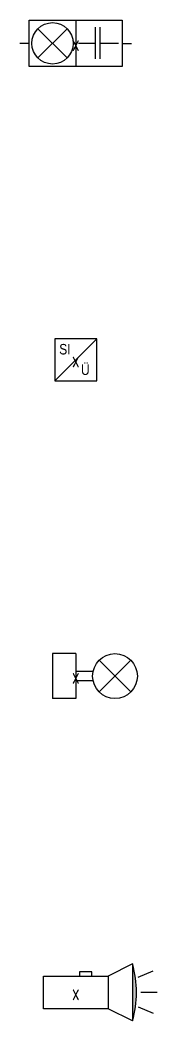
# Model space of a CAD drawing. Header units: metres. Extents: x -162 to 83385, y -62392 to -1971.
# Drawn here: x 57990 to 58432, y -15512 to -12292 of the extents above; entities that cross this region are included whole.
import ezdxf
from ezdxf.enums import TextEntityAlignment as Align

# ---------------------------------------------------------------- set-up
doc = ezdxf.new("R2010")
doc.units = ezdxf.units.M
doc.header["$LTSCALE"] = 0.5
for name, color, linetype, lineweight in [('ELIN_Attribut_01_Produkt_ID', 7, 'Continuous', 0), ('ELIN_Attribut_02_Stromkreis', 7, 'Continuous', 0), ('ELIN_Attribut_03_Verteilerbereich', 7, 'Continuous', 0), ('ELIN_Attribut_04_Montagehoehe', 7, 'Continuous', 0), ('ELIN_Attribut_05_Montageart', 7, 'Continuous', 0), ('ELIN_Attribut_06_Tuernummer', 7, 'Continuous', 0), ('ELIN_Attribut_07_Bemerkung', 7, 'Continuous', 0), ('ELIN_Attribut_08_Adresse', 7, 'Continuous', 0), ('ELIN_Attribut_10_AKZ1', 7, 'Continuous', 0), ('ELIN_Attribut_11_AKZ2', 7, 'Continuous', 0), ('ELIN_Attribut_12_Sonstiges1', 7, 'Continuous', 0), ('ELIN_Attribut_13_Sonstiges2', 7, 'Continuous', 0), ('ELIN_Attribut_14_Bauteil', 7, 'Continuous', 0), ('ELIN_Attribut_15_Ebene', 7, 'Continuous', 0), ('ELIN_Attribut_16_Raumnummer', 7, 'Continuous', 0), ('ELIN_Attribut_17_Raumname', 7, 'Continuous', 0), ('ELIN_Attribut_18_Montageabschnitt', 7, 'Continuous', 0), ('ELIN_Attribut_Basispunkt', 2, 'Continuous', 0), ('ELIN_Attribute_GEMOS', 11, 'Continuous', 0), ('ELIN_SIB_WA_Beleuchtung', 3, 'Continuous', 0)]:
    doc.layers.add(name, color=color, linetype=linetype, lineweight=lineweight)
doc.layers.get('0').off()
doc.styles.add('ARIAL_N', font='ARIALN.TTF')
doc.styles.add('ELIN_Attribute', font='isocp.shx', dxfattribs={"width": 0.8})

# ---------------------------------------------------------------- blocks, each defined once
blk = doc.blocks.new('ELIN_SIB_AKKUSATZ')
at = {"color": 0, "lineweight": -2, "ltscale": 0.01}
for p, q in [((-150, 75), (150, 75)), ((-150, -75), (-150, 75)), ((0, 75), (0, -75)), ((150, 75), (150, -75)), ((-27.9, 47.1), (-122.1, -47.1)), ((-122.1, 47.1), (-27.9, -47.1)), ((-150, 0), (-180, 0)), ((150, 0), (180, 0)), ((150, -75), (-150, -75))]:
    blk.add_line(p, q, dxfattribs=at)
at = {"color": 0}
for p, q in [((63, 52.5), (63, -49.5)), ((78, 52.5), (78, -49.5)), ((63, 0), (9, 0)), ((138, 0), (78, 0))]:
    blk.add_line(p, q, dxfattribs=at)
at = {"color": 0, "lineweight": -2, "ltscale": 0.01}
blk.add_circle((-75, 0), 66.6, dxfattribs=at)
at = {"layer": 'ELIN_Attribut_01_Produkt_ID', "style": 'ELIN_Attribute', "width": 0.8, "flags": 8}
blk.add_attdef('01_PRODUKT_ID', (-540.5, -349.5, 0), '', height=150, dxfattribs=at)
at = {"layer": 'ELIN_Attribut_02_Stromkreis', "style": 'ELIN_Attribute', "width": 0.8, "flags": 8}
blk.add_attdef('02_STROMKREIS', (-517.5, 208.5, 0), '', height=150, dxfattribs=at)
at = {"layer": 'ELIN_Attribut_03_Verteilerbereich', "style": 'ELIN_Attribute', "width": 0.8, "flags": 8}
blk.add_attdef('03_VERTEILERBEREICH', (-247.5, -710.5, 0), '', height=125, dxfattribs=at)
at = {"layer": 'ELIN_Attribut_04_Montagehoehe', "style": 'ELIN_Attribute', "width": 0.8, "flags": 8}
blk.add_attdef('04_MONTAGEHOEHE', text='', height=125, dxfattribs=at).set_placement((-308.5, -14.6, 0), align=Align.RIGHT)
at = {"layer": 'ELIN_Attribut_05_Montageart', "style": 'ELIN_Attribute', "width": 0.8, "flags": 8}
blk.add_attdef('05_MONTAGEART', (434, -14.6, 0), '', height=125, dxfattribs=at)
at = {"layer": 'ELIN_Attribut_06_Tuernummer', "style": 'ELIN_Attribute', "width": 0.8, "flags": 8}
blk.add_attdef('06_TUERNUMMER', text='', height=125, dxfattribs=at).set_placement((-308.5, -214.6, 0), align=Align.RIGHT)
at = {"layer": 'ELIN_Attribut_07_Bemerkung', "style": 'ELIN_Attribute', "width": 0.8, "flags": 8}
blk.add_attdef('07_BEMERKUNG', (-247.5, -910.5, 0), '', height=125, dxfattribs=at)
at = {"layer": 'ELIN_Attribut_08_Adresse', "style": 'ELIN_Attribute', "width": 0.8, "flags": 8}
blk.add_attdef('08_ADRESSE', (-247.5, -1110.5, 0), '', height=125, dxfattribs=at)
at = {"layer": 'ELIN_Attribut_10_AKZ1', "style": 'ELIN_Attribute', "width": 0.8, "flags": 8}
blk.add_attdef('10_AKZ1', (-247.5, -1510.5, 0), '', height=125, dxfattribs=at)
at = {"layer": 'ELIN_Attribut_11_AKZ2', "style": 'ELIN_Attribute', "width": 0.8, "flags": 8}
blk.add_attdef('11_AKZ2', (-247.5, -1710.5, 0), '', height=125, dxfattribs=at)
at = {"layer": 'ELIN_Attribut_12_Sonstiges1', "style": 'ELIN_Attribute', "width": 0.8, "flags": 8}
blk.add_attdef('12_SONSTIGES1', (-247.5, -1910.5, 0), '', height=125, dxfattribs=at)
at = {"layer": 'ELIN_Attribut_13_Sonstiges2', "style": 'ELIN_Attribute', "width": 0.8, "flags": 8}
blk.add_attdef('13_SONSTIGES2', (-247.5, -2110.5, 0), '', height=125, dxfattribs=at)
at = {"layer": 'ELIN_Attribut_14_Bauteil', "style": 'ELIN_Attribute', "width": 0.8, "flags": 8}
blk.add_attdef('14_BAUTEIL', (-247.5, -2310.5, 0), '', height=125, dxfattribs=at)
at = {"layer": 'ELIN_Attribut_15_Ebene', "style": 'ELIN_Attribute', "width": 0.8, "flags": 8}
blk.add_attdef('15_EBENE', (-247.5, -2510.5, 0), '', height=125, dxfattribs=at)
at = {"layer": 'ELIN_Attribut_16_Raumnummer', "style": 'ELIN_Attribute', "width": 0.8, "flags": 8}
blk.add_attdef('16_RAUMNUMMER', (-247.5, -2710.5, 0), '', height=125, dxfattribs=at)
at = {"layer": 'ELIN_Attribut_17_Raumname', "style": 'ELIN_Attribute', "width": 0.8, "flags": 8}
blk.add_attdef('17_RAUMNAME', (-247.5, -2910.5, 0), '', height=125, dxfattribs=at)
at = {"layer": 'ELIN_Attribut_18_Montageabschnitt', "style": 'ELIN_Attribute', "width": 0.8, "flags": 8}
blk.add_attdef('18_MONTAGEABSCHNITT', (-247.5, -3110.5, 0), '', height=125, dxfattribs=at)
at = {"layer": 'ELIN_Attribut_Basispunkt', "style": 'ELIN_Attribute', "width": 0.8, "flags": 8}
blk.add_attdef('Basispunkt', text='', height=50, dxfattribs=at).set_placement((0, 0), align=Align.MIDDLE)
at = {"layer": 'ELIN_Attribute_GEMOS', "color": 11, "style": 'ELIN_Attribute', "width": 0.6, "flags": 8}
for tag, p in [('G01_PRO02ID', (1620.5, 183.6)), ('G02_BEZEICHNUNG', (1620.5, -14.6, 0)), ('G03_DESCRIPTION', (1620.5, -204.4, 0)), ('G04_GEMOS-SYMBOL', (1623.8, -404.4, 0)), ('G05_GEMOS-TYP', (1623.8, -604.4, 0)), ('G06_ORTSKENNUNG', (1620.5, -804.4, 0)), ('G08_FREI1', (1620.5, -1004.4, 0)), ('G08_FREI2', (1620.5, -1204.4, 0))]:
    blk.add_attdef(tag, p, '', height=125, dxfattribs=at)
blk = doc.blocks.new('ELIN_SIB_SIB_UEBERWACH_UMSCHALT')
at = {"color": 0}
for p, q in [((-67.5, -67.5), (67.5, 67.5)), ((67.5, 67.5), (-67.5, 67.5)), ((-67.5, 67.5), (-67.5, -67.5)), ((67.5, -67.5), (67.5, 67.5)), ((-67.5, -67.5), (67.5, -67.5))]:
    blk.add_line(p, q, dxfattribs=at)
at = {"color": 0, "style": 'ARIAL_N'}
for s, p in [('SI', (-53.4, 17)), ('Ü', (17, -49))]:
    blk.add_text(s, height=33.7, dxfattribs=at).set_placement(p)
at = {"layer": 'ELIN_Attribut_01_Produkt_ID', "style": 'ELIN_Attribute', "width": 0.8, "flags": 8}
blk.add_attdef('01_PRODUKT_ID', (-540.5, -349.5, 0), '', height=150, dxfattribs=at)
at = {"layer": 'ELIN_Attribut_02_Stromkreis', "style": 'ELIN_Attribute', "width": 0.8, "flags": 8}
blk.add_attdef('02_STROMKREIS', (-540.5, 208.5, 0), '', height=150, dxfattribs=at)
at = {"layer": 'ELIN_Attribut_03_Verteilerbereich', "style": 'ELIN_Attribute', "width": 0.8, "flags": 8}
blk.add_attdef('03_VERTEILERBEREICH', (-247.5, -710.5, 0), '', height=125, dxfattribs=at)
at = {"layer": 'ELIN_Attribut_04_Montagehoehe', "style": 'ELIN_Attribute', "width": 0.8, "flags": 8}
blk.add_attdef('04_MONTAGEHOEHE', text='', height=125, dxfattribs=at).set_placement((-308.5, -14.6, 0), align=Align.RIGHT)
at = {"layer": 'ELIN_Attribut_05_Montageart', "style": 'ELIN_Attribute', "width": 0.8, "flags": 8}
blk.add_attdef('05_MONTAGEART', (434, -14.6, 0), '', height=125, dxfattribs=at)
at = {"layer": 'ELIN_Attribut_06_Tuernummer', "style": 'ELIN_Attribute', "width": 0.8, "flags": 8}
blk.add_attdef('06_TUERNUMMER', text='', height=125, dxfattribs=at).set_placement((-308.5, -214.6, 0), align=Align.RIGHT)
at = {"layer": 'ELIN_Attribut_07_Bemerkung', "style": 'ELIN_Attribute', "width": 0.8, "flags": 8}
blk.add_attdef('07_BEMERKUNG', (-247.5, -910.5, 0), '', height=125, dxfattribs=at)
at = {"layer": 'ELIN_Attribut_08_Adresse', "style": 'ELIN_Attribute', "width": 0.8, "flags": 8}
blk.add_attdef('08_ADRESSE', (-247.5, -1110.5, 0), '', height=125, dxfattribs=at)
at = {"layer": 'ELIN_Attribut_10_AKZ1', "style": 'ELIN_Attribute', "width": 0.8, "flags": 8}
blk.add_attdef('10_AKZ1', (-247.5, -1510.5, 0), '', height=125, dxfattribs=at)
at = {"layer": 'ELIN_Attribut_11_AKZ2', "style": 'ELIN_Attribute', "width": 0.8, "flags": 8}
blk.add_attdef('11_AKZ2', (-247.5, -1710.5, 0), '', height=125, dxfattribs=at)
at = {"layer": 'ELIN_Attribut_12_Sonstiges1', "style": 'ELIN_Attribute', "width": 0.8, "flags": 8}
blk.add_attdef('12_SONSTIGES1', (-247.5, -1910.5, 0), '', height=125, dxfattribs=at)
at = {"layer": 'ELIN_Attribut_13_Sonstiges2', "style": 'ELIN_Attribute', "width": 0.8, "flags": 8}
blk.add_attdef('13_SONSTIGES2', (-247.5, -2110.5, 0), '', height=125, dxfattribs=at)
at = {"layer": 'ELIN_Attribut_14_Bauteil', "style": 'ELIN_Attribute', "width": 0.8, "flags": 8}
blk.add_attdef('14_BAUTEIL', (-247.5, -2310.5, 0), '', height=125, dxfattribs=at)
at = {"layer": 'ELIN_Attribut_15_Ebene', "style": 'ELIN_Attribute', "width": 0.8, "flags": 8}
blk.add_attdef('15_EBENE', (-247.5, -2510.5, 0), '', height=125, dxfattribs=at)
at = {"layer": 'ELIN_Attribut_16_Raumnummer', "style": 'ELIN_Attribute', "width": 0.8, "flags": 8}
blk.add_attdef('16_RAUMNUMMER', (-247.5, -2710.5, 0), '', height=125, dxfattribs=at)
at = {"layer": 'ELIN_Attribut_17_Raumname', "style": 'ELIN_Attribute', "width": 0.8, "flags": 8}
blk.add_attdef('17_RAUMNAME', (-247.5, -2910.5, 0), '', height=125, dxfattribs=at)
at = {"layer": 'ELIN_Attribut_18_Montageabschnitt', "style": 'ELIN_Attribute', "width": 0.8, "flags": 8}
blk.add_attdef('18_MONTAGEABSCHNITT', (-247.5, -3110.5, 0), '', height=125, dxfattribs=at)
at = {"layer": 'ELIN_Attribut_Basispunkt', "style": 'ELIN_Attribute', "width": 0.8, "flags": 8}
blk.add_attdef('Basispunkt', text='', height=50, dxfattribs=at).set_placement((0, 0), align=Align.MIDDLE)
at = {"layer": 'ELIN_Attribute_GEMOS', "color": 11, "style": 'ELIN_Attribute', "width": 0.6, "flags": 8}
for tag, p in [('G01_PRO02ID', (1620.5, 183.6)), ('G02_BEZEICHNUNG', (1620.5, -14.6, 0)), ('G03_DESCRIPTION', (1620.5, -204.4, 0)), ('G04_GEMOS-SYMBOL', (1623.8, -404.4, 0)), ('G05_GEMOS-TYP', (1623.8, -604.4, 0)), ('G06_ORTSKENNUNG', (1620.5, -804.4, 0)), ('G08_FREI1', (1620.5, -1004.4, 0)), ('G08_FREI2', (1620.5, -1204.4, 0))]:
    blk.add_attdef(tag, p, '', height=125, dxfattribs=at)
blk = doc.blocks.new('ELIN_SIB_HANDSCHEINWERFER')
at = {"color": 0}
for p, q in [((0, 72.2), (-75, 72.2)), ((-75, 72.2), (-75, -72.2)), ((0, 72.2), (0, -72.2)), ((75.5, -51), (177.5, 51)), ((177.5, -51), (75.5, 51)), ((55.9, 15), (0, 15)), ((55.9, -15), (0, -15)), ((0, -72.2), (-75, -72.2))]:
    blk.add_line(p, q, dxfattribs=at)
blk.add_circle((126.5, 0), 72.2, dxfattribs=at)
at = {"layer": 'ELIN_Attribut_01_Produkt_ID', "style": 'ELIN_Attribute', "width": 0.8, "flags": 8}
blk.add_attdef('01_PRODUKT_ID', (-540.5, -349.5, 0), '', height=150, dxfattribs=at)
at = {"layer": 'ELIN_Attribut_02_Stromkreis', "style": 'ELIN_Attribute', "width": 0.8, "flags": 8}
blk.add_attdef('02_STROMKREIS', (-540.5, 208.5, 0), '', height=150, dxfattribs=at)
at = {"layer": 'ELIN_Attribut_03_Verteilerbereich', "style": 'ELIN_Attribute', "width": 0.8, "flags": 8}
blk.add_attdef('03_VERTEILERBEREICH', (-247.5, -710.5, 0), '', height=125, dxfattribs=at)
at = {"layer": 'ELIN_Attribut_04_Montagehoehe', "style": 'ELIN_Attribute', "width": 0.8, "flags": 8}
blk.add_attdef('04_MONTAGEHOEHE', text='', height=125, dxfattribs=at).set_placement((-308.5, -14.6, 0), align=Align.RIGHT)
at = {"layer": 'ELIN_Attribut_05_Montageart', "style": 'ELIN_Attribute', "width": 0.8, "flags": 8}
blk.add_attdef('05_MONTAGEART', (376, -14.6, 0), '', height=125, dxfattribs=at)
at = {"layer": 'ELIN_Attribut_06_Tuernummer', "style": 'ELIN_Attribute', "width": 0.8, "flags": 8}
blk.add_attdef('06_TUERNUMMER', text='', height=125, dxfattribs=at).set_placement((-308.5, -214.6, 0), align=Align.RIGHT)
at = {"layer": 'ELIN_Attribut_07_Bemerkung', "style": 'ELIN_Attribute', "width": 0.8, "flags": 8}
blk.add_attdef('07_BEMERKUNG', (-247.5, -910.5, 0), '', height=125, dxfattribs=at)
at = {"layer": 'ELIN_Attribut_08_Adresse', "style": 'ELIN_Attribute', "width": 0.8, "flags": 8}
blk.add_attdef('08_ADRESSE', (-247.5, -1110.5, 0), '', height=125, dxfattribs=at)
at = {"layer": 'ELIN_Attribut_10_AKZ1', "style": 'ELIN_Attribute', "width": 0.8, "flags": 8}
blk.add_attdef('10_AKZ1', (-247.5, -1510.5, 0), '', height=125, dxfattribs=at)
at = {"layer": 'ELIN_Attribut_11_AKZ2', "style": 'ELIN_Attribute', "width": 0.8, "flags": 8}
blk.add_attdef('11_AKZ2', (-247.5, -1710.5, 0), '', height=125, dxfattribs=at)
at = {"layer": 'ELIN_Attribut_12_Sonstiges1', "style": 'ELIN_Attribute', "width": 0.8, "flags": 8}
blk.add_attdef('12_SONSTIGES1', (-247.5, -1910.5, 0), '', height=125, dxfattribs=at)
at = {"layer": 'ELIN_Attribut_13_Sonstiges2', "style": 'ELIN_Attribute', "width": 0.8, "flags": 8}
blk.add_attdef('13_SONSTIGES2', (-247.5, -2110.5, 0), '', height=125, dxfattribs=at)
at = {"layer": 'ELIN_Attribut_14_Bauteil', "style": 'ELIN_Attribute', "width": 0.8, "flags": 8}
blk.add_attdef('14_BAUTEIL', (-247.5, -2310.5, 0), '', height=125, dxfattribs=at)
at = {"layer": 'ELIN_Attribut_15_Ebene', "style": 'ELIN_Attribute', "width": 0.8, "flags": 8}
blk.add_attdef('15_EBENE', (-247.5, -2510.5, 0), '', height=125, dxfattribs=at)
at = {"layer": 'ELIN_Attribut_16_Raumnummer', "style": 'ELIN_Attribute', "width": 0.8, "flags": 8}
blk.add_attdef('16_RAUMNUMMER', (-247.5, -2710.5, 0), '', height=125, dxfattribs=at)
at = {"layer": 'ELIN_Attribut_17_Raumname', "style": 'ELIN_Attribute', "width": 0.8, "flags": 8}
blk.add_attdef('17_RAUMNAME', (-247.5, -2910.5, 0), '', height=125, dxfattribs=at)
at = {"layer": 'ELIN_Attribut_18_Montageabschnitt', "style": 'ELIN_Attribute', "width": 0.8, "flags": 8}
blk.add_attdef('18_MONTAGEABSCHNITT', (-247.5, -3110.5, 0), '', height=125, dxfattribs=at)
at = {"layer": 'ELIN_Attribut_Basispunkt', "style": 'ELIN_Attribute', "width": 0.8, "flags": 8}
blk.add_attdef('Basispunkt', text='', height=50, dxfattribs=at).set_placement((0, 0), align=Align.MIDDLE)
at = {"layer": 'ELIN_Attribute_GEMOS', "color": 11, "style": 'ELIN_Attribute', "width": 0.6, "flags": 8}
for tag, p in [('G01_PRO02ID', (1620.5, 183.6)), ('G02_BEZEICHNUNG', (1620.5, -14.6, 0)), ('G03_DESCRIPTION', (1620.5, -204.4, 0)), ('G04_GEMOS-SYMBOL', (1623.8, -404.4, 0)), ('G05_GEMOS-TYP', (1623.8, -604.4, 0)), ('G06_ORTSKENNUNG', (1620.5, -804.4, 0)), ('G08_FREI1', (1620.5, -1004.4, 0)), ('G08_FREI2', (1620.5, -1204.4, 0))]:
    blk.add_attdef(tag, p, '', height=125, dxfattribs=at)
blk = doc.blocks.new('ELIN_SIB_HAND_AKKULEUCHTE')
blk.add_hatch(color=0).paths.add_polyline_path([(182.7, 91.7), (182.7, -91.7, 0.144455)])
at = {"color": 0}
for p, q in [((52.2, 66.7), (11.6, 66.7)), ((11.6, 66.7), (11.6, 52.2)), ((52.2, 52.2), (52.2, 66.7)), ((182.7, 91.7, 0), (104.4, 52.2, 0)), ((182.7, 91.7, 0), (182.7, -91.7, 0)), ((201.5, 48.8), (249.2, 69.3)), ((-104.4, -52.2), (-104.4, 52.2)), ((-104.4, 52.2), (104.4, 52.2)), ((11.6, 52.2), (52.2, 52.2)), ((104.4, 52.2), (104.4, -52.2)), ((210.2, 1.3), (262.2, 1.3)), ((104.4, -52.2), (-104.4, -52.2)), ((182.7, -91.7, 0), (104.4, -52.2, 0)), ((201.5, -46.3), (249.2, -66.8))]:
    blk.add_line(p, q, dxfattribs=at)
blk.add_arc((-128, 0, 0), 324, 343.5604, 16.4396, dxfattribs=at)
at = {"layer": 'ELIN_Attribut_01_Produkt_ID', "style": 'ELIN_Attribute', "width": 0.8, "flags": 8}
blk.add_attdef('01_PRODUKT_ID', (-540.5, -349.5, 0), '', height=150, dxfattribs=at)
at = {"layer": 'ELIN_Attribut_02_Stromkreis', "style": 'ELIN_Attribute', "width": 0.8, "flags": 8}
blk.add_attdef('02_STROMKREIS', (-540.5, 208.5, 0), '', height=150, dxfattribs=at)
at = {"layer": 'ELIN_Attribut_03_Verteilerbereich', "style": 'ELIN_Attribute', "width": 0.8, "flags": 8}
blk.add_attdef('03_VERTEILERBEREICH', (-247.5, -710.5, 0), '', height=125, dxfattribs=at)
at = {"layer": 'ELIN_Attribut_04_Montagehoehe', "style": 'ELIN_Attribute', "width": 0.8, "flags": 8}
blk.add_attdef('04_MONTAGEHOEHE', text='', height=125, dxfattribs=at).set_placement((-308.5, -14.6, 0), align=Align.RIGHT)
at = {"layer": 'ELIN_Attribut_05_Montageart', "style": 'ELIN_Attribute', "width": 0.8, "flags": 8}
blk.add_attdef('05_MONTAGEART', (434, -14.6, 0), '', height=125, dxfattribs=at)
at = {"layer": 'ELIN_Attribut_06_Tuernummer', "style": 'ELIN_Attribute', "width": 0.8, "flags": 8}
blk.add_attdef('06_TUERNUMMER', text='', height=125, dxfattribs=at).set_placement((-308.5, -214.6, 0), align=Align.RIGHT)
at = {"layer": 'ELIN_Attribut_07_Bemerkung', "style": 'ELIN_Attribute', "width": 0.8, "flags": 8}
blk.add_attdef('07_BEMERKUNG', (-247.5, -910.5, 0), '', height=125, dxfattribs=at)
at = {"layer": 'ELIN_Attribut_08_Adresse', "style": 'ELIN_Attribute', "width": 0.8, "flags": 8}
blk.add_attdef('08_ADRESSE', (-247.5, -1110.5, 0), '', height=125, dxfattribs=at)
at = {"layer": 'ELIN_Attribut_10_AKZ1', "style": 'ELIN_Attribute', "width": 0.8, "flags": 8}
blk.add_attdef('10_AKZ1', (-247.5, -1510.5, 0), '', height=125, dxfattribs=at)
at = {"layer": 'ELIN_Attribut_11_AKZ2', "style": 'ELIN_Attribute', "width": 0.8, "flags": 8}
blk.add_attdef('11_AKZ2', (-247.5, -1710.5, 0), '', height=125, dxfattribs=at)
at = {"layer": 'ELIN_Attribut_12_Sonstiges1', "style": 'ELIN_Attribute', "width": 0.8, "flags": 8}
blk.add_attdef('12_SONSTIGES1', (-247.5, -1910.5, 0), '', height=125, dxfattribs=at)
at = {"layer": 'ELIN_Attribut_13_Sonstiges2', "style": 'ELIN_Attribute', "width": 0.8, "flags": 8}
blk.add_attdef('13_SONSTIGES2', (-247.5, -2110.5, 0), '', height=125, dxfattribs=at)
at = {"layer": 'ELIN_Attribut_14_Bauteil', "style": 'ELIN_Attribute', "width": 0.8, "flags": 8}
blk.add_attdef('14_BAUTEIL', (-247.5, -2310.5, 0), '', height=125, dxfattribs=at)
at = {"layer": 'ELIN_Attribut_15_Ebene', "style": 'ELIN_Attribute', "width": 0.8, "flags": 8}
blk.add_attdef('15_EBENE', (-247.5, -2510.5, 0), '', height=125, dxfattribs=at)
at = {"layer": 'ELIN_Attribut_16_Raumnummer', "style": 'ELIN_Attribute', "width": 0.8, "flags": 8}
blk.add_attdef('16_RAUMNUMMER', (-247.5, -2710.5, 0), '', height=125, dxfattribs=at)
at = {"layer": 'ELIN_Attribut_17_Raumname', "style": 'ELIN_Attribute', "width": 0.8, "flags": 8}
blk.add_attdef('17_RAUMNAME', (-247.5, -2910.5, 0), '', height=125, dxfattribs=at)
at = {"layer": 'ELIN_Attribut_18_Montageabschnitt', "style": 'ELIN_Attribute', "width": 0.8, "flags": 8}
blk.add_attdef('18_MONTAGEABSCHNITT', (-247.5, -3110.5, 0), '', height=125, dxfattribs=at)
at = {"layer": 'ELIN_Attribut_Basispunkt', "style": 'ELIN_Attribute', "width": 0.8, "flags": 8}
blk.add_attdef('Basispunkt', text='', height=50, dxfattribs=at).set_placement((0, 0), align=Align.MIDDLE)
at = {"layer": 'ELIN_Attribute_GEMOS', "color": 11, "style": 'ELIN_Attribute', "width": 0.6, "flags": 8}
for tag, p in [('G01_PRO02ID', (1620.5, 183.6)), ('G02_BEZEICHNUNG', (1620.5, -14.6, 0)), ('G03_DESCRIPTION', (1620.5, -204.4, 0)), ('G04_GEMOS-SYMBOL', (1623.8, -404.4, 0)), ('G05_GEMOS-TYP', (1623.8, -604.4, 0)), ('G06_ORTSKENNUNG', (1620.5, -804.4, 0)), ('G08_FREI1', (1620.5, -1004.4, 0)), ('G08_FREI2', (1620.5, -1204.4, 0))]:
    blk.add_attdef(tag, p, '', height=125, dxfattribs=at)

msp = doc.modelspace()

# ---------------------------------------------------------------- block references
at = {"layer": 'ELIN_SIB_WA_Beleuchtung', "lineweight": 0}
ref = msp.add_blockref('ELIN_SIB_AKKUSATZ', (58170.2, -12366.7), dxfattribs=at)
ref.add_attrib('Basispunkt', 'x', dxfattribs={"layer": 'ELIN_Attribut_Basispunkt', "height": 50, "style": 'ELIN_Attribute', "width": 0.8}).set_placement((58170.2, -12366.7), align=Align.MIDDLE)
ref = msp.add_blockref('ELIN_SIB_SIB_UEBERWACH_UMSCHALT', (58170.2, -13384.6), dxfattribs=at)
ref.add_attrib('Basispunkt', 'x', dxfattribs={"layer": 'ELIN_Attribut_Basispunkt', "height": 50, "style": 'ELIN_Attribute', "width": 0.8}).set_placement((58170.2, -13384.6), align=Align.MIDDLE)
ref = msp.add_blockref('ELIN_SIB_HANDSCHEINWERFER', (58170.2, -14402.4), dxfattribs=at)
ref.add_attrib('Basispunkt', 'x', dxfattribs={"layer": 'ELIN_Attribut_Basispunkt', "height": 50, "style": 'ELIN_Attribute', "width": 0.8}).set_placement((58170.2, -14402.4), align=Align.MIDDLE)
ref = msp.add_blockref('ELIN_SIB_HAND_AKKULEUCHTE', (58170.2, -15420.3), dxfattribs=at)
ref.add_attrib('Basispunkt', 'x', dxfattribs={"layer": 'ELIN_Attribut_Basispunkt', "height": 50, "style": 'ELIN_Attribute', "width": 0.8}).set_placement((58170.2, -15420.3), align=Align.MIDDLE)

doc.saveas('drawing.dxf')
